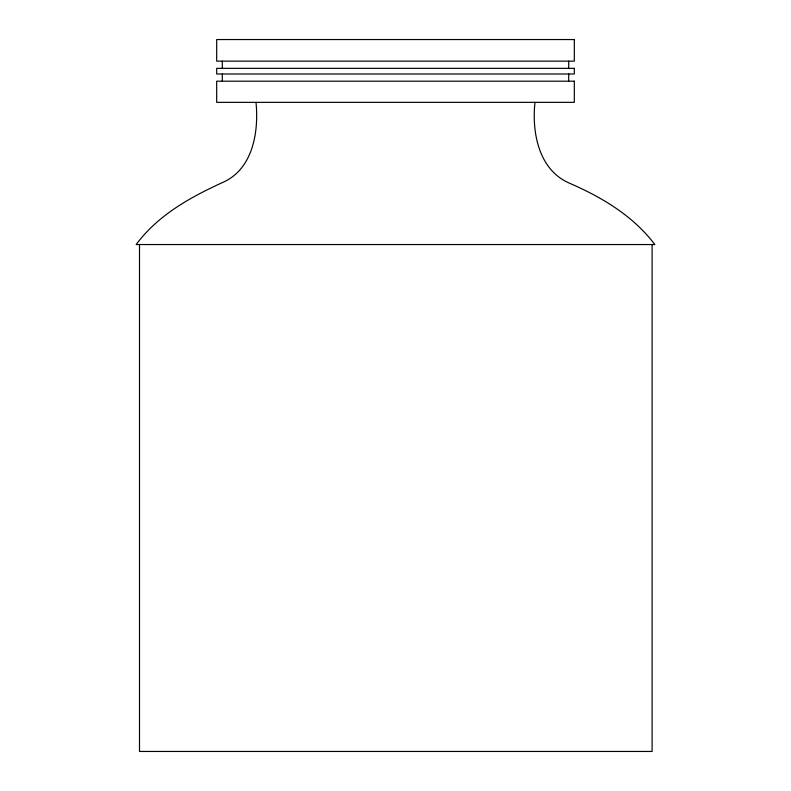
<?xml version="1.0" encoding="UTF-8"?>
<svg xmlns="http://www.w3.org/2000/svg" width="791" height="791" viewBox="0 0 791 791"><rect width="100%" height="100%" fill="white"/><g stroke="black" fill="none" stroke-linecap="round" stroke-linejoin="round"><path stroke-width="1.19" d="M652.11 244.548L652.11 751.45L139.503 751.45L139.503 244.548M568.699 61.144L568.699 68.342M568.699 73.998L568.699 81.196M534.993 102.355C531.671 132.433 538.74 170.016 569.431 183.166C601.872 197.256 633.166 215.824 654.839 244.548L136.161 244.548C158.18 214.826 190.819 196.959 223.715 181.989C253.14 168.374 258.884 131.395 256.007 102.355M222.301 61.144L222.301 68.342M222.301 73.998L222.301 81.196M574.315 39.55L216.685 39.55L216.685 61.144L574.315 61.144L574.315 39.55M574.315 68.342L216.685 68.342L216.685 73.998L574.315 73.998L574.315 68.342M574.315 81.196L216.685 81.196L216.685 102.355L574.315 102.355L574.315 81.196"/></g></svg>
